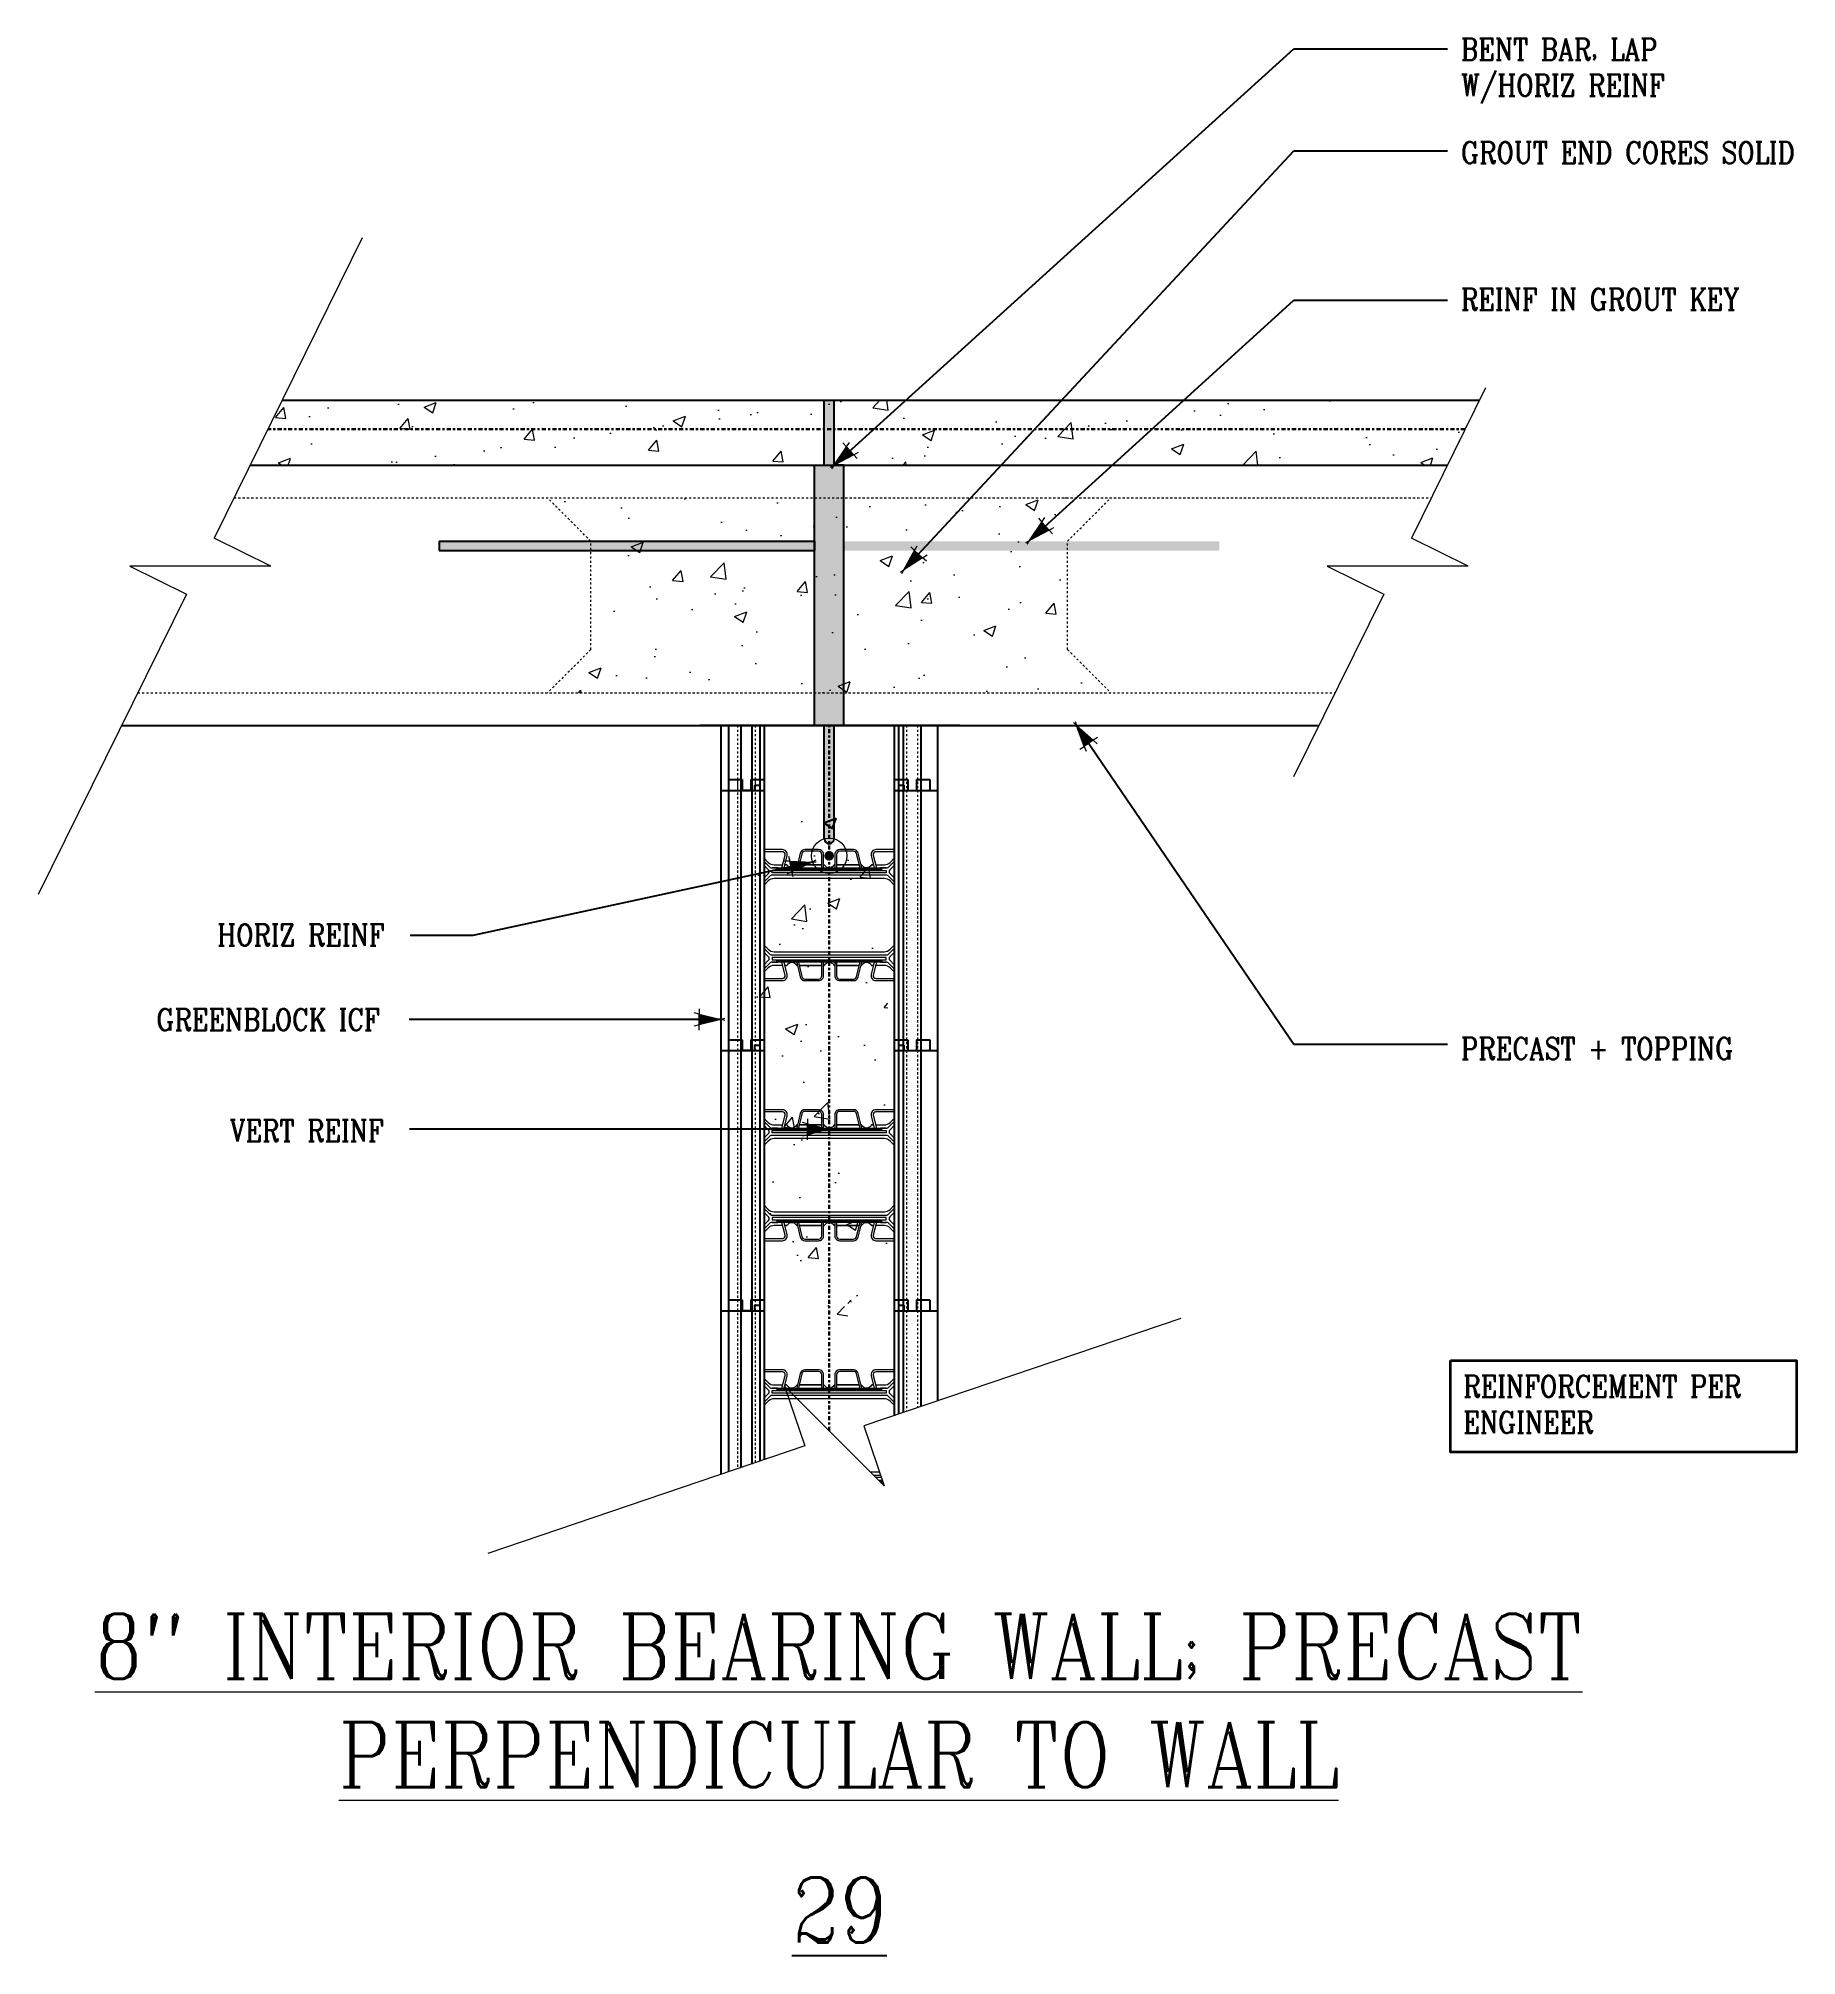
# Model space of a CAD drawing. Header units: inches. Extents: x -237.7 to -156.5, y 284.9 to 373.3.
import ezdxf

# ---------------------------------------------------------------- set-up
doc = ezdxf.new("R2010")
doc.units = ezdxf.units.IN
doc.header["$MEASUREMENT"] = 0
for name, pattern in [('CENTER', [2, 1.25, -0.25, 0.25, -0.25]), ('DASHED', [0.75, 0.5, -0.25]), ('DASHED2', [0.375, 0.25, -0.125]), ('HIDDEN', [0.375, 0.25, -0.125])]:
    doc.linetypes.add(name, pattern=pattern)
doc.layers.get('Defpoints').update_dxf_attribs({"color": 252})
for name, color, linetype, lineweight in [('A2 Hatch', 8, 'Continuous', 9), ('A4 medium', 7, 'Continuous', 35), ('DETAILS', 7, 'Continuous', 13), ('DIM', 3, 'Continuous', 13), ('REBAR', 2, 'CENTER', 30)]:
    doc.layers.add(name, color=color, linetype=linetype, lineweight=lineweight)
doc.styles.add('ARCTEXT', font='arctext.shx', dxfattribs={"width": 0.85})
doc.styles.add('RomanC', font='romanc.shx', dxfattribs={"width": 0.85, "height": 5})
doc.dimstyles.new('ARCTEXT1-4', dxfattribs={"dimtxt": 4, "dimasz": 2, "dimexe": 2, "dimexo": 2, "dimgap": 2, "dimtad": 1, "dimdec": 4, "dimzin": 3, "dimdsep": 46, "dimlunit": 4, "dimtxsty": 'ARCTEXT', "dimblk": 'ARCHTICK', "dimcen": 2, "dimaunit": 1, "dimadec": 0, "dimazin": 0, "dimtfac": 1, "dimtdec": 4, "dimtmove": 2, "dimatfit": 3, "dimldrblk": 'arrow', "dimfxl": 0, "dimtolj": 1, "dimtzin": 0, "dimarcsym": 0})
pattern_1 = [(50, (-3354.855, 1032.104), (5.7380815, -0.502017), [0.6, -6.6]), (355, (-3354.855, 1032.104), (-1.110011, 6.017537), [0.48, -5.28]), (100.4514, (-3354.377, 1032.0624), (4.628075, 5.515516), [0.509922, -5.609137]), (46.1842, (-3354.855, 1033.704), (8.537928, -1.324152), [0.9, -9.9]), (96.6356, (-3354.1435, 1033.594), (7.477302, 7.792943), [0.764882, -8.413704]), (351.1842, (-3354.855, 1033.704), (7.477296, 7.79295), [0.72, -7.92]), (21, (-3354.055, 1033.304), (4.7752564, -3.220951), [0.6, -6.6]), (326, (-3354.055, 1033.304), (1.946523, 5.8012), [0.48, -5.28]), (71.4514, (-3353.657, 1033.036), (6.721781, 2.580244), [0.509922, -5.609137]), (37.5, (-3354.855, 1032.1042), (0.0972788, 2.6631508), [0, -5.216, 0, -5.36, 0, -5.3]), (7.5, (-3354.855, 1032.1042), (2.1045563, 3.1552937), [0, -3.056, 0, -5.096, 0, -2.02]), (327.5, (-3356.639, 1032.1042), (4.2705795, -0.180439), [0, -2, 0, -6.24, 0, -8.28]), (317.5, (-3357.439, 1032.1042), (4.6654894, 0.80084), [0, -2.6, 0, -4.144, 0, -5.88])]

# ---------------------------------------------------------------- blocks, each defined once
blk = doc.blocks.new('_ArchTick')
at = {"color": 0, "linetype": 'ByBlock', "const_width": 0.15}
blk.add_lwpolyline([(-0.5, -0.5), (0.5, 0.5)], dxfattribs=at)
blk = doc.blocks.new('arrow')
at = {"layer": 'DIM'}
blk.add_hatch(color=253, dxfattribs=at).paths.add_polyline_path([(-2, 0.5), (-2, -0.5), (0, 0)])
at = {"layer": 'DIM', "lineweight": 9}
for points in [[(-2, 0.98), (-2, 0.5), (-2.47, 0.62)], [(0.37, 0.09), (0, 0)], [(0.37, -0.09), (0, 0)], [(-2, -0.98), (-2, -0.5), (-2.47, -0.62)]]:
    blk.add_lwpolyline(points, dxfattribs=at)
at = {"layer": 'DIM', "lineweight": 15}
blk.add_lwpolyline([(0, 0), (-2, -0.5), (-2, 0.5), (0, 0)], dxfattribs=at)

msp = doc.modelspace()

# ---------------------------------------------------------------- hatches: boundary and pattern name
at = {"layer": 'A2 Hatch', "ltscale": 0.15}
h = msp.add_hatch(dxfattribs=at)
h.set_pattern_fill('AR-CONC', color=256, scale=0.8, style=0)
h.set_pattern_definition(pattern_1)
h.paths.add_polyline_path([(-227.887, 353.637), (-172.645, 353.637), (-171.164, 356.637), (-226.407, 356.637)])
h = msp.add_hatch(color=256, dxfattribs=at)
edge = h.paths.add_edge_path()
edge.add_line((-201.389, 336.406), (-201.389, 341.637))
edge.add_line((-201.389, 341.637), (-201.837, 341.637))
edge.add_line((-201.837, 341.637), (-201.837, 353.637))
edge.add_line((-201.837, 353.637), (-201.389, 353.637))
edge.add_line((-201.389, 353.637), (-201.389, 356.637))
edge.add_line((-201.389, 356.637), (-200.94, 356.637))
edge.add_line((-200.94, 356.637), (-200.94, 353.637))
edge.add_line((-200.94, 353.637), (-200.491, 353.637))
edge.add_line((-200.491, 353.637), (-200.491, 341.637))
edge.add_line((-200.491, 341.637), (-200.94, 341.637))
edge.add_line((-200.94, 341.637), (-200.94, 336.406))
edge.add_arc((-201.164, 336.406), 0.224, 180, 360, ccw=False)
h.paths.add_polyline_path([(-201.389, 336.406), (-201.389, 341.637)], flags=17)
h.paths.add_polyline_path([(-201.389, 353.637), (-201.389, 356.637)], flags=17)
edge = h.paths.add_edge_path(flags=17)
edge.add_line((-200.94, 336.406), (-200.94, 341.637))
edge.add_line((-200.94, 353.637), (-200.94, 356.637))
h = msp.add_hatch(dxfattribs=at)
h.set_pattern_fill('AR-CONC', color=256, scale=0.8, style=0)
h.set_pattern_definition(pattern_1)
h.paths.add_polyline_path([(-212.164, 350.137), (-214.164, 352.137), (-188.164, 352.137), (-190.164, 350.137), (-190.164, 345.137), (-188.164, 343.137), (-214.164, 343.137), (-212.164, 345.137)])
for points in [[(-219.164, 349.699), (-201.837, 349.699), (-201.837, 350.137), (-219.164, 350.137)], [(-200.491, 349.699), (-183.164, 349.699), (-183.164, 350.137), (-200.491, 350.137)]]:
    msp.add_hatch(color=256, dxfattribs=at).paths.add_polyline_path(points)
h = msp.add_hatch(dxfattribs=at)
h.set_pattern_fill('AR-CONC', color=256, scale=0.8, style=0)
h.set_pattern_definition([(50, (-3360.835, 883.5346), (5.7380815, -0.502017), [0.6, -6.6]), (355, (-3360.835, 883.5346), (-1.110011, 6.017537), [0.48, -5.28]), (100.4514, (-3360.357, 883.493), (4.628075, 5.515516), [0.509922, -5.609137]), (46.1842, (-3360.835, 885.1346), (8.537928, -1.324152), [0.9, -9.9]), (96.6356, (-3360.1235, 885.024), (7.477302, 7.792943), [0.764882, -8.413704]), (351.1842, (-3360.835, 885.135), (7.477296, 7.79295), [0.72, -7.92]), (21, (-3360.035, 884.7346), (4.7752564, -3.220951), [0.6, -6.6]), (326, (-3360.035, 884.7346), (1.946523, 5.8012), [0.48, -5.28]), (71.4514, (-3359.637, 884.466), (6.721781, 2.580244), [0.509922, -5.609137]), (37.5, (-3360.835, 883.5346), (0.0972788, 2.6631508), [0, -5.216, 0, -5.36, 0, -5.3]), (7.5, (-3360.835, 883.5346), (2.1045563, 3.1552937), [0, -3.056, 0, -5.096, 0, -2.02]), (327.5, (-3362.619, 883.5346), (4.2705795, -0.180439), [0, -2, 0, -6.24, 0, -8.28]), (317.5, (-3363.419, 883.5346), (4.6654894, 0.80084), [0, -2.6, 0, -4.144, 0, -5.88])])
h.paths.add_polyline_path([(-204.495, 337.242), (-198.423, 337.221), (-198.499, 315.589), (-200.485, 314.916), (-199.549, 312.156), (-204.146, 316.752), (-203.209, 313.992), (-204.495, 313.556)])
h = msp.add_hatch(color=256, dxfattribs=at)
edge = h.paths.add_edge_path()
edge.add_arc((-201.164, 335.622), 0.224, 0, 360)

# ---------------------------------------------------------------- linework, layer by layer
at = {"ltscale": 0.15}
for p, q in [((-226.407, 356.637), (-171.164, 356.637)), ((-201.389, 353.637), (-201.389, 356.637)), ((-201.389, 353.637), (-201.389, 356.637)), ((-201.389, 353.637), (-201.389, 356.637)), ((-201.389, 356.637), (-200.94, 356.637)), ((-200.94, 353.637), (-200.94, 356.637)), ((-200.94, 353.637), (-200.94, 356.637)), ((-227.887, 353.637), (-172.645, 353.637)), ((-201.837, 341.637), (-201.837, 353.637)), ((-201.837, 353.637), (-201.389, 353.637)), ((-201.837, 353.637), (-201.389, 353.637)), ((-200.491, 353.637), (-200.94, 353.637)), ((-200.94, 353.637), (-200.491, 353.637)), ((-200.491, 341.637), (-200.491, 353.637)), ((-219.164, 350.137), (-201.837, 350.137)), ((-219.164, 350.137), (-219.164, 349.699)), ((-219.164, 349.699), (-201.837, 349.699)), ((-201.837, 350.137), (-201.837, 349.699)), ((-233.809, 341.637), (-201.389, 341.637)), ((-195.138, 341.637), (-207.138, 341.637)), ((-206.759, 341.637), (-195.516, 341.637)), ((-206.162, 341.637), (-196.167, 341.637)), ((-201.837, 341.637), (-201.389, 341.637)), ((-201.389, 336.406), (-201.389, 341.637)), ((-201.389, 336.406), (-201.389, 341.637)), ((-201.389, 336.406), (-201.389, 341.637)), ((-200.94, 336.406), (-200.94, 341.637)), ((-200.94, 336.406), (-200.94, 341.637)), ((-200.94, 341.637), (-200.491, 341.637)), ((-200.94, 341.637), (-178.567, 341.637)), ((-200.94, 341.637), (-200.491, 341.637)), ((-205.187, 338.637), (-204.787, 338.637)), ((-201.409, 337.146), (-200.849, 337.361)), ((-201.409, 337.146), (-201.011, 336.878)), ((-201.011, 336.878), (-200.849, 337.361)), ((-201.95, 336.644), (-201.95, 336.644)), ((-201.301, 336.955), (-201.301, 336.955)), ((-201.14, 336.75), (-201.14, 336.75)), ((-205.187, 326.637), (-204.787, 326.637)), ((-205.187, 326.637), (-204.787, 326.637)), ((-205.187, 314.637), (-204.787, 314.637)), ((-205.187, 314.637), (-204.787, 314.637))]:
    msp.add_line(p, q, dxfattribs=at)
at = {"color": 1}
for p, q in [((-206.162, 341.637), (-206.162, 338.637)), ((-205.812, 341.637), (-205.812, 338.637)), ((-205.237, 341.637), (-205.237, 338.637)), ((-204.737, 341.637), (-204.737, 338.637)), ((-204.362, 341.637), (-204.362, 338.637)), ((-204.162, 341.637), (-204.162, 338.637)), ((-198.167, 341.637), (-198.167, 338.637)), ((-197.967, 341.637), (-197.967, 338.637)), ((-197.752, 341.637), (-197.752, 338.637)), ((-196.932, 341.637), (-196.932, 338.637)), ((-196.167, 341.637), (-196.167, 338.637)), ((-205.812, 339.137), (-205.187, 339.137)), ((-205.812, 339.137), (-205.812, 326.637)), ((-205.237, 339.137), (-205.237, 326.637)), ((-205.187, 339.137), (-205.187, 338.637)), ((-204.787, 339.137), (-204.787, 338.637)), ((-204.787, 339.137), (-204.162, 339.137)), ((-204.737, 339.137), (-204.737, 326.637)), ((-204.612, 338.887), (-204.612, 338.637)), ((-204.612, 338.887), (-204.362, 338.887)), ((-204.362, 338.887), (-204.362, 326.637)), ((-204.162, 339.137), (-204.162, 338.637)), ((-204.162, 339.137), (-204.162, 326.637)), ((-198.167, 339.137), (-198.167, 338.637)), ((-198.167, 339.137), (-198.167, 326.637)), ((-198.167, 339.137), (-197.542, 339.137)), ((-197.967, 338.887), (-197.967, 326.637)), ((-197.967, 338.887), (-197.717, 338.887)), ((-197.717, 338.887), (-197.717, 338.637)), ((-197.542, 339.137), (-197.542, 338.637)), ((-197.142, 339.137), (-197.142, 338.637)), ((-197.142, 339.137), (-196.517, 339.137)), ((-196.517, 339.137), (-196.517, 338.637)), ((-206.162, 338.637), (-204.162, 338.637)), ((-206.162, 338.637), (-206.162, 326.637)), ((-206.162, 338.637), (-204.612, 338.637)), ((-204.737, 338.637), (-205.237, 338.637)), ((-204.362, 338.637), (-204.162, 338.637)), ((-198.167, 338.637), (-196.167, 338.637)), ((-198.167, 338.637), (-197.967, 338.637)), ((-197.752, 338.637), (-196.167, 338.637)), ((-197.752, 338.637), (-197.752, 326.637)), ((-196.932, 338.637), (-196.932, 326.637)), ((-196.167, 338.637), (-196.167, 326.637)), ((-206.162, 326.637), (-204.162, 326.637)), ((-206.162, 326.637), (-204.612, 326.637)), ((-206.162, 326.637), (-206.162, 314.637)), ((-206.162, 326.637), (-204.612, 326.637)), ((-205.812, 327.137), (-205.187, 327.137)), ((-205.812, 327.137), (-205.187, 327.137)), ((-205.812, 327.137), (-205.812, 314.637)), ((-205.237, 327.137), (-205.237, 314.637)), ((-204.737, 326.637), (-205.237, 326.637)), ((-204.737, 326.637), (-205.237, 326.637)), ((-205.187, 327.137), (-205.187, 326.637)), ((-205.187, 327.137), (-205.187, 326.637)), ((-204.787, 327.137), (-204.787, 326.637)), ((-204.787, 327.137), (-204.162, 327.137)), ((-204.787, 327.137), (-204.787, 326.637)), ((-204.787, 327.137), (-204.162, 327.137)), ((-204.737, 327.137), (-204.737, 314.637)), ((-204.612, 326.887), (-204.612, 326.637)), ((-204.612, 326.887), (-204.362, 326.887)), ((-204.612, 326.887), (-204.612, 326.637)), ((-204.612, 326.887), (-204.362, 326.887)), ((-204.362, 326.887), (-204.362, 314.637)), ((-204.362, 326.637), (-204.162, 326.637)), ((-204.362, 326.637), (-204.162, 326.637)), ((-204.162, 327.137), (-204.162, 326.637)), ((-204.162, 327.137), (-204.162, 314.637)), ((-198.167, 327.137), (-198.167, 326.637)), ((-198.167, 327.137), (-197.542, 327.137)), ((-198.167, 327.137), (-198.167, 314.637)), ((-198.167, 327.137), (-197.542, 327.137)), ((-198.167, 326.637), (-196.167, 326.637)), ((-198.167, 326.637), (-197.967, 326.637)), ((-198.167, 326.637), (-197.967, 326.637)), ((-197.967, 326.887), (-197.717, 326.887)), ((-197.967, 326.887), (-197.967, 314.637)), ((-197.967, 326.887), (-197.717, 326.887)), ((-197.752, 326.637), (-196.167, 326.637)), ((-197.752, 326.637), (-196.167, 326.637)), ((-197.752, 326.637), (-197.752, 314.637)), ((-197.717, 326.887), (-197.717, 326.637)), ((-197.717, 326.887), (-197.717, 326.637)), ((-197.542, 327.137), (-197.542, 326.637)), ((-197.542, 327.137), (-197.542, 326.637)), ((-197.142, 327.137), (-197.142, 326.637)), ((-197.142, 327.137), (-196.517, 327.137)), ((-197.142, 327.137), (-197.142, 326.637)), ((-197.142, 327.137), (-196.517, 327.137)), ((-196.932, 326.637), (-196.932, 314.637)), ((-196.517, 327.137), (-196.517, 326.637)), ((-196.517, 327.137), (-196.517, 326.637)), ((-196.167, 326.637), (-196.167, 314.637)), ((-205.812, 315.137), (-205.187, 315.137)), ((-205.812, 315.137), (-205.812, 307.201)), ((-205.812, 315.137), (-205.187, 315.137)), ((-205.237, 315.137), (-205.237, 307.396)), ((-205.187, 315.137), (-205.187, 314.637)), ((-205.187, 315.137), (-205.187, 314.637)), ((-204.787, 315.137), (-204.787, 314.637)), ((-204.787, 315.137), (-204.162, 315.137)), ((-204.787, 315.137), (-204.787, 314.637)), ((-204.787, 315.137), (-204.162, 315.137)), ((-204.737, 315.137), (-204.737, 307.565)), ((-204.612, 314.887), (-204.612, 314.637)), ((-204.612, 314.887), (-204.362, 314.887)), ((-204.612, 314.887), (-204.612, 314.637)), ((-204.612, 314.887), (-204.362, 314.887)), ((-204.362, 314.887), (-204.362, 307.692)), ((-204.162, 315.137), (-204.162, 307.76)), ((-204.162, 315.137), (-204.162, 314.637)), ((-198.167, 315.137), (-198.167, 309.794)), ((-198.167, 315.137), (-197.542, 315.137)), ((-198.167, 315.137), (-198.167, 314.637)), ((-198.167, 315.137), (-197.542, 315.137)), ((-197.967, 314.887), (-197.967, 309.861)), ((-197.967, 314.887), (-197.717, 314.887)), ((-197.967, 314.887), (-197.717, 314.887)), ((-197.717, 314.887), (-197.717, 314.637)), ((-197.717, 314.887), (-197.717, 314.637)), ((-197.542, 315.137), (-197.542, 314.637)), ((-197.542, 315.137), (-197.542, 314.637)), ((-197.142, 315.137), (-197.142, 314.637)), ((-197.142, 315.137), (-196.517, 315.137)), ((-197.142, 315.137), (-197.142, 314.637)), ((-197.142, 315.137), (-196.517, 315.137)), ((-196.517, 315.137), (-196.517, 314.637)), ((-196.517, 315.137), (-196.517, 314.637)), ((-206.162, 314.637), (-206.162, 307.082)), ((-206.162, 314.637), (-204.612, 314.637)), ((-206.162, 314.637), (-204.162, 314.637)), ((-206.162, 314.637), (-204.612, 314.637)), ((-204.737, 314.637), (-205.237, 314.637)), ((-204.737, 314.637), (-205.237, 314.637)), ((-204.362, 314.637), (-204.162, 314.637)), ((-204.362, 314.637), (-204.162, 314.637)), ((-198.167, 314.637), (-197.967, 314.637)), ((-198.167, 314.637), (-196.167, 314.637)), ((-198.167, 314.637), (-197.967, 314.637)), ((-197.752, 314.637), (-196.167, 314.637)), ((-197.752, 314.637), (-197.752, 309.934)), ((-197.752, 314.637), (-196.167, 314.637)), ((-196.932, 314.637), (-196.932, 310.212)), ((-196.167, 314.637), (-196.167, 310.472))]:
    msp.add_line(p, q, dxfattribs=at)
at = {"color": 1, "linetype": 'HIDDEN', "ltscale": 0.02}
for p, q in [((-205.812, 339.137), (-205.187, 339.137)), ((-205.812, 339.137), (-205.812, 338.637)), ((-205.187, 339.137), (-205.187, 338.637)), ((-204.787, 339.137), (-204.787, 338.637)), ((-204.787, 339.137), (-204.162, 339.137)), ((-198.167, 339.137), (-197.542, 339.137)), ((-197.967, 338.887), (-197.967, 338.637)), ((-197.967, 338.887), (-197.717, 338.887)), ((-197.717, 338.887), (-197.717, 338.637)), ((-197.542, 339.137), (-197.542, 338.637)), ((-197.142, 339.137), (-197.142, 338.637)), ((-197.142, 339.137), (-196.517, 339.137)), ((-196.517, 339.137), (-196.517, 338.637)), ((-205.812, 327.137), (-205.187, 327.137)), ((-205.812, 327.137), (-205.812, 326.637)), ((-205.187, 327.137), (-205.187, 326.637)), ((-204.787, 327.137), (-204.787, 326.637)), ((-204.787, 327.137), (-204.162, 327.137)), ((-198.167, 327.137), (-197.542, 327.137)), ((-197.967, 326.887), (-197.967, 326.637)), ((-197.967, 326.887), (-197.717, 326.887)), ((-197.717, 326.887), (-197.717, 326.637)), ((-197.542, 327.137), (-197.542, 326.637)), ((-197.142, 327.137), (-197.142, 326.637)), ((-197.142, 327.137), (-196.517, 327.137)), ((-196.517, 327.137), (-196.517, 326.637)), ((-205.812, 315.137), (-205.187, 315.137)), ((-205.812, 315.137), (-205.812, 314.637)), ((-205.187, 315.137), (-205.187, 314.637)), ((-204.787, 315.137), (-204.787, 314.637)), ((-204.787, 315.137), (-204.162, 315.137)), ((-198.167, 315.137), (-197.542, 315.137)), ((-197.967, 314.887), (-197.967, 314.637)), ((-197.967, 314.887), (-197.717, 314.887)), ((-197.717, 314.887), (-197.717, 314.637)), ((-197.542, 315.137), (-197.542, 314.637)), ((-197.142, 315.137), (-197.142, 314.637)), ((-197.142, 315.137), (-196.517, 315.137)), ((-196.517, 315.137), (-196.517, 314.637))]:
    msp.add_line(p, q, dxfattribs=at)
at = {"ltscale": 0.15}
msp.add_arc((-201.164, 336.406), 0.224, 180, 360, dxfattribs=at)
at = {"layer": 'A2 Hatch', "linetype": 'DASHED', "ltscale": 0.2}
for p, q in [((-228.627, 352.137), (-173.385, 352.137)), ((-212.164, 350.137), (-214.164, 352.137)), ((-190.164, 350.137), (-188.164, 352.137)), ((-212.164, 345.137), (-212.164, 350.137)), ((-190.164, 345.137), (-190.164, 350.137)), ((-212.164, 345.137), (-214.164, 343.137)), ((-190.164, 345.137), (-188.164, 343.137)), ((-233.069, 343.137), (-177.827, 343.137))]:
    msp.add_line(p, q, dxfattribs=at)
at = {"layer": 'A2 Hatch', "linetype": 'DASHED2', "ltscale": 0.15}
for p, q in [((-205.397, 341.637), (-205.397, 338.637)), ((-204.577, 341.637), (-204.577, 338.637)), ((-197.592, 341.637), (-197.592, 338.637)), ((-197.092, 341.637), (-197.092, 338.637)), ((-205.397, 339.137), (-205.397, 326.637)), ((-204.577, 339.137), (-204.577, 326.637)), ((-197.592, 338.637), (-197.592, 326.637)), ((-197.092, 338.637), (-197.092, 326.637)), ((-205.397, 327.137), (-205.397, 314.637)), ((-204.577, 327.137), (-204.577, 314.637)), ((-197.592, 326.637), (-197.592, 314.637)), ((-197.092, 326.637), (-197.092, 314.637)), ((-205.397, 315.137), (-205.397, 307.341)), ((-204.577, 315.137), (-204.577, 307.619)), ((-197.592, 314.637), (-197.592, 309.989)), ((-197.092, 314.637), (-197.092, 310.158))]:
    msp.add_line(p, q, dxfattribs=at)
at = {"layer": 'A2 Hatch', "ltscale": 0.15}
msp.add_circle((-201.164, 335.622), 0.816, dxfattribs=at)
at = {"layer": 'A4 medium', "ltscale": 0.15}
msp.add_lwpolyline([(-172.501, 312.338), (-156.525, 312.338), (-156.525, 308.111), (-172.501, 308.111)], close=True, dxfattribs=at)
at = {"layer": 'DETAILS', "color": 6, "lineweight": 20}
msp.add_line((-196.528, 341.637), (-205.801, 341.637), dxfattribs=at)
for points in [[(-203.243, 335.062), (-203.105, 335.631, 0.485338), (-203.324, 335.909), (-204.164, 335.909)], [(-203.527, 335.062), (-203.602, 335.062), (-203.79, 335.062), (-203.343, 335.062), (-203.2, 335.654, 0.485338), (-203.324, 335.812), (-204.164, 335.812)], [(-204.164, 335.511), (-203.975, 335.321, 0.198912), (-203.71, 335.212), (-203.307, 335.212)], [(-204.164, 335.361), (-203.887, 335.084, 0.198912), (-203.834, 335.062), (-201.164, 335.062, -0.279322), (-201.379, 335.191, 0.279322), (-201.412, 335.212)], [(-201.426, 335.062), (-201.426, 335.684, 0.414214), (-201.651, 335.909), (-202.282, 335.909, 0.346495), (-202.501, 335.737), (-202.664, 335.062)], [(-201.501, 335.062), (-201.501, 335.684, 0.414214), (-201.651, 335.834), (-202.282, 335.834, 0.346495), (-202.428, 335.719), (-202.587, 335.062)], [(-200.917, 335.212, 0.279322), (-200.95, 335.191, -0.279322), (-201.164, 335.062), (-198.495, 335.062, 0.198912), (-198.442, 335.084), (-198.164, 335.361)], [(-199.665, 335.062), (-199.828, 335.737, 0.346495), (-200.046, 335.909), (-200.678, 335.909, 0.414214), (-200.903, 335.684), (-200.903, 335.062)], [(-199.742, 335.062), (-199.901, 335.719, 0.346495), (-200.046, 335.834), (-200.678, 335.834, 0.414214), (-200.828, 335.684), (-200.828, 335.062)], [(-198.164, 335.909), (-199.005, 335.909, 0.485338), (-199.224, 335.631), (-199.086, 335.062)], [(-198.164, 335.812), (-199.005, 335.812, 0.485338), (-199.129, 335.654), (-198.986, 335.062), (-198.539, 335.062), (-198.726, 335.062), (-198.801, 335.062)], [(-199.022, 335.212), (-198.619, 335.212, 0.198912), (-198.354, 335.321), (-198.164, 335.511)], [(-204.164, 334.612), (-203.963, 334.813, 0.414214), (-203.963, 334.972), (-204.164, 335.174)], [(-198.164, 334.425), (-198.442, 334.702, 0.198912), (-198.495, 334.724), (-201.164, 334.724), (-203.834, 334.724, 0.198912), (-203.887, 334.702), (-204.164, 334.425)], [(-198.164, 334.275), (-198.354, 334.464, 0.198912), (-198.619, 334.574), (-201.164, 334.574), (-203.71, 334.574, 0.198912), (-203.975, 334.464), (-204.164, 334.275)], [(-202.641, 335.212, 0.279322), (-202.675, 335.191, -0.605918), (-203.103, 335.191, 0.279322), (-203.137, 335.212), (-203.206, 335.212), (-203.137, 335.212)], [(-199.192, 335.212), (-199.122, 335.212), (-199.192, 335.212, 0.279322), (-199.226, 335.191, -0.605918), (-199.654, 335.191, 0.279322), (-199.687, 335.212)], [(-198.164, 335.174), (-198.366, 334.972, 0.414214), (-198.366, 334.813), (-198.164, 334.612)], [(-204.164, 331.499), (-203.975, 331.309, 0.198912), (-203.71, 331.199), (-201.164, 331.199), (-198.619, 331.199, 0.198912), (-198.354, 331.309), (-198.164, 331.499)], [(-204.164, 331.349), (-203.887, 331.071, 0.198912), (-203.834, 331.049), (-201.164, 331.049), (-198.495, 331.049, 0.198912), (-198.442, 331.071), (-198.164, 331.349)], [(-204.164, 330.6), (-203.963, 330.801, 0.414214), (-203.963, 330.96), (-204.164, 331.161)], [(-198.164, 331.161), (-198.366, 330.96, 0.414214), (-198.366, 330.801), (-198.164, 330.6)], [(-201.412, 330.562, 0.279322), (-201.379, 330.582, -0.279322), (-201.164, 330.712), (-203.834, 330.712, 0.198912), (-203.887, 330.69), (-204.164, 330.412)], [(-204.164, 329.962), (-203.324, 329.962, 0.485338), (-203.2, 330.119), (-203.343, 330.712), (-203.79, 330.712), (-203.602, 330.712), (-203.527, 330.712)], [(-204.164, 329.864), (-203.324, 329.864, 0.485338), (-203.105, 330.142), (-203.243, 330.712)], [(-203.307, 330.562), (-203.71, 330.562, 0.198912), (-203.975, 330.452), (-204.164, 330.262)], [(-203.137, 330.562), (-203.206, 330.562), (-203.137, 330.562, 0.279322), (-203.103, 330.582, -0.605918), (-202.675, 330.582, 0.279322), (-202.641, 330.562)], [(-202.664, 330.712), (-202.501, 330.036, 0.346495), (-202.282, 329.864), (-201.651, 329.864, 0.414214), (-201.426, 330.089), (-201.426, 330.712)], [(-202.587, 330.712), (-202.428, 330.054, 0.346495), (-202.282, 329.939), (-201.651, 329.939, 0.414214), (-201.501, 330.089), (-201.501, 330.712)], [(-198.164, 330.412), (-198.442, 330.69, 0.198912), (-198.495, 330.712), (-201.164, 330.712, -0.279322), (-200.95, 330.582, 0.279322), (-200.917, 330.562)], [(-200.903, 330.712), (-200.903, 330.089, 0.414214), (-200.678, 329.864), (-200.046, 329.864, 0.346495), (-199.828, 330.036), (-199.665, 330.712)], [(-200.828, 330.712), (-200.828, 330.089, 0.414214), (-200.678, 329.939), (-200.046, 329.939, 0.346495), (-199.901, 330.054), (-199.742, 330.712)], [(-199.687, 330.562, 0.279322), (-199.654, 330.582, -0.605918), (-199.226, 330.582, 0.279322), (-199.192, 330.562), (-199.122, 330.562), (-199.192, 330.562)], [(-199.086, 330.712), (-199.224, 330.142, 0.485338), (-199.005, 329.864), (-198.164, 329.864)], [(-198.801, 330.712), (-198.726, 330.712), (-198.539, 330.712), (-198.986, 330.712), (-199.129, 330.119, 0.485338), (-199.005, 329.962), (-198.164, 329.962)], [(-198.164, 330.262), (-198.354, 330.452, 0.198912), (-198.619, 330.562), (-199.022, 330.562)], [(-203.243, 323.062), (-203.105, 323.631, 0.485338), (-203.324, 323.909), (-204.164, 323.909)], [(-203.527, 323.062), (-203.602, 323.062), (-203.79, 323.062), (-203.343, 323.062), (-203.2, 323.654, 0.485338), (-203.324, 323.812), (-204.164, 323.812)], [(-201.426, 323.062), (-201.426, 323.684, 0.414214), (-201.651, 323.909), (-202.282, 323.909, 0.346495), (-202.501, 323.737), (-202.664, 323.062)], [(-201.501, 323.062), (-201.501, 323.684, 0.414214), (-201.651, 323.834), (-202.282, 323.834, 0.346495), (-202.428, 323.719), (-202.587, 323.062)], [(-199.665, 323.062), (-199.828, 323.737, 0.346495), (-200.046, 323.909), (-200.678, 323.909, 0.414214), (-200.903, 323.684), (-200.903, 323.062)], [(-199.742, 323.062), (-199.901, 323.719, 0.346495), (-200.046, 323.834), (-200.678, 323.834, 0.414214), (-200.828, 323.684), (-200.828, 323.062)], [(-198.164, 323.909), (-199.005, 323.909, 0.485338), (-199.224, 323.631), (-199.086, 323.062)], [(-198.164, 323.812), (-199.005, 323.812, 0.485338), (-199.129, 323.654), (-198.986, 323.062), (-198.539, 323.062), (-198.726, 323.062), (-198.801, 323.062)], [(-204.164, 323.511), (-203.975, 323.321, 0.198912), (-203.71, 323.212), (-203.307, 323.212)], [(-204.164, 323.361), (-203.887, 323.084, 0.198912), (-203.834, 323.062), (-201.164, 323.062, -0.279322), (-201.379, 323.191, 0.279322), (-201.412, 323.212)], [(-204.164, 322.612), (-203.963, 322.813, 0.414214), (-203.963, 322.972), (-204.164, 323.174)], [(-202.641, 323.212, 0.279322), (-202.675, 323.191, -0.605918), (-203.103, 323.191, 0.279322), (-203.137, 323.212), (-203.206, 323.212), (-203.137, 323.212)], [(-200.917, 323.212, 0.279322), (-200.95, 323.191, -0.279322), (-201.164, 323.062), (-198.495, 323.062, 0.198912), (-198.442, 323.084), (-198.164, 323.361)], [(-199.192, 323.212), (-199.122, 323.212), (-199.192, 323.212, 0.279322), (-199.226, 323.191, -0.605918), (-199.654, 323.191, 0.279322), (-199.687, 323.212)], [(-199.022, 323.212), (-198.619, 323.212, 0.198912), (-198.354, 323.321), (-198.164, 323.511)], [(-198.164, 323.174), (-198.366, 322.972, 0.414214), (-198.366, 322.813), (-198.164, 322.612)], [(-198.164, 322.425), (-198.442, 322.702, 0.198912), (-198.495, 322.724), (-201.164, 322.724), (-203.834, 322.724, 0.198912), (-203.887, 322.702), (-204.164, 322.425)], [(-198.164, 322.275), (-198.354, 322.464, 0.198912), (-198.619, 322.574), (-201.164, 322.574), (-203.71, 322.574, 0.198912), (-203.975, 322.464), (-204.164, 322.275)], [(-204.164, 319.499), (-203.975, 319.309, 0.198912), (-203.71, 319.199), (-201.164, 319.199), (-198.619, 319.199, 0.198912), (-198.354, 319.309), (-198.164, 319.499)], [(-204.164, 319.349), (-203.887, 319.071, 0.198912), (-203.834, 319.049), (-201.164, 319.049), (-198.495, 319.049, 0.198912), (-198.442, 319.071), (-198.164, 319.349)], [(-204.164, 318.6), (-203.963, 318.801, 0.414214), (-203.963, 318.96), (-204.164, 319.161)], [(-201.412, 318.562, 0.279322), (-201.379, 318.582, -0.279322), (-201.164, 318.712), (-203.834, 318.712, 0.198912), (-203.887, 318.69), (-204.164, 318.412)], [(-204.164, 317.962), (-203.324, 317.962, 0.485338), (-203.2, 318.119), (-203.343, 318.712), (-203.79, 318.712), (-203.602, 318.712), (-203.527, 318.712)], [(-204.164, 317.864), (-203.324, 317.864, 0.485338), (-203.105, 318.142), (-203.243, 318.712)], [(-203.307, 318.562), (-203.71, 318.562, 0.198912), (-203.975, 318.452), (-204.164, 318.262)], [(-203.137, 318.562), (-203.206, 318.562), (-203.137, 318.562, 0.279322), (-203.103, 318.582, -0.605918), (-202.675, 318.582, 0.279322), (-202.641, 318.562)], [(-202.664, 318.712), (-202.501, 318.036, 0.346495), (-202.282, 317.864), (-201.651, 317.864, 0.414214), (-201.426, 318.089), (-201.426, 318.712)], [(-202.587, 318.712), (-202.428, 318.054, 0.346495), (-202.282, 317.939), (-201.651, 317.939, 0.414214), (-201.501, 318.089), (-201.501, 318.712)], [(-198.164, 318.412), (-198.442, 318.69, 0.198912), (-198.495, 318.712), (-201.164, 318.712, -0.279322), (-200.95, 318.582, 0.279322), (-200.917, 318.562)], [(-200.903, 318.712), (-200.903, 318.089, 0.414214), (-200.678, 317.864), (-200.046, 317.864, 0.346495), (-199.828, 318.036), (-199.665, 318.712)], [(-200.828, 318.712), (-200.828, 318.089, 0.414214), (-200.678, 317.939), (-200.046, 317.939, 0.346495), (-199.901, 318.054), (-199.742, 318.712)], [(-199.687, 318.562, 0.279322), (-199.654, 318.582, -0.605918), (-199.226, 318.582, 0.279322), (-199.192, 318.562), (-199.122, 318.562), (-199.192, 318.562)], [(-199.086, 318.712), (-199.224, 318.142, 0.485338), (-199.005, 317.864), (-198.164, 317.864)], [(-198.801, 318.712), (-198.726, 318.712), (-198.539, 318.712), (-198.986, 318.712), (-199.129, 318.119, 0.485338), (-199.005, 317.962), (-198.164, 317.962)], [(-198.164, 318.262), (-198.354, 318.452, 0.198912), (-198.619, 318.562), (-199.022, 318.562)], [(-198.164, 319.161), (-198.366, 318.96, 0.414214), (-198.366, 318.801), (-198.164, 318.6)], [(-203.243, 311.062), (-203.105, 311.631, 0.485338), (-203.324, 311.909), (-204.164, 311.909)], [(-203.527, 311.062), (-203.602, 311.062), (-203.79, 311.062), (-203.343, 311.062), (-203.2, 311.654, 0.485338), (-203.324, 311.812), (-204.164, 311.812)], [(-204.164, 311.511), (-203.975, 311.321, 0.198912), (-203.71, 311.212), (-203.307, 311.212)], [(-204.164, 311.361), (-203.887, 311.084, 0.198912), (-203.834, 311.062), (-201.164, 311.062, -0.279322), (-201.379, 311.191, 0.279322), (-201.412, 311.212)], [(-201.426, 311.062), (-201.426, 311.684, 0.414214), (-201.651, 311.909), (-202.282, 311.909, 0.346495), (-202.501, 311.737), (-202.664, 311.062)], [(-201.501, 311.062), (-201.501, 311.684, 0.414214), (-201.651, 311.834), (-202.282, 311.834, 0.346495), (-202.428, 311.719), (-202.587, 311.062)], [(-200.917, 311.212, 0.279322), (-200.95, 311.191, -0.279322), (-201.164, 311.062), (-198.495, 311.062, 0.198912), (-198.442, 311.084), (-198.164, 311.361)], [(-199.665, 311.062), (-199.828, 311.737, 0.346495), (-200.046, 311.909), (-200.678, 311.909, 0.414214), (-200.903, 311.684), (-200.903, 311.062)], [(-199.742, 311.062), (-199.901, 311.719, 0.346495), (-200.046, 311.834), (-200.678, 311.834, 0.414214), (-200.828, 311.684), (-200.828, 311.062)], [(-198.164, 311.909), (-199.005, 311.909, 0.485338), (-199.224, 311.631), (-199.086, 311.062)], [(-198.164, 311.812), (-199.005, 311.812, 0.485338), (-199.129, 311.654), (-198.986, 311.062), (-198.539, 311.062), (-198.726, 311.062), (-198.801, 311.062)], [(-199.022, 311.212), (-198.619, 311.212, 0.198912), (-198.354, 311.321), (-198.164, 311.511)], [(-204.164, 310.612), (-203.963, 310.813, 0.414214), (-203.963, 310.972), (-204.164, 311.174)], [(-198.164, 310.425), (-198.442, 310.702, 0.198912), (-198.495, 310.724), (-201.164, 310.724), (-203.834, 310.724, 0.198912), (-203.887, 310.702), (-204.164, 310.425)], [(-198.164, 310.275), (-198.354, 310.464, 0.198912), (-198.619, 310.574), (-201.164, 310.574), (-203.71, 310.574, 0.198912), (-203.975, 310.464), (-204.164, 310.275)], [(-202.641, 311.212, 0.279322), (-202.675, 311.191, -0.605918), (-203.103, 311.191, 0.279322), (-203.137, 311.212), (-203.206, 311.212), (-203.137, 311.212)], [(-199.192, 311.212), (-199.122, 311.212), (-199.192, 311.212, 0.279322), (-199.226, 311.191, -0.605918), (-199.654, 311.191, 0.279322), (-199.687, 311.212)], [(-198.164, 311.174), (-198.366, 310.972, 0.414214), (-198.366, 310.813), (-198.164, 310.612)], [(-198.816, 306.749), (-198.801, 306.749), (-198.728, 306.766, 0.780776), (-198.728, 306.77), (-198.801, 306.787), (-198.853, 306.787)]]:
    msp.add_lwpolyline(points, format="xyb", dxfattribs=at)
for points in [[(-201.164, 334.949), (-198.539, 334.949), (-198.539, 334.837), (-201.164, 334.837), (-203.79, 334.837), (-203.79, 334.949)], [(-202.628, 335.212), (-202.641, 335.212)], [(-201.501, 335.212), (-202.551, 335.212)], [(-201.426, 335.212), (-201.412, 335.212)], [(-200.903, 335.212), (-200.917, 335.212)], [(-200.828, 335.212), (-199.778, 335.212)], [(-199.701, 335.212), (-199.687, 335.212)], [(-201.164, 330.824), (-198.539, 330.824), (-198.539, 330.937), (-201.164, 330.937), (-203.79, 330.937), (-203.79, 330.824)], [(-202.628, 330.562), (-202.641, 330.562)], [(-201.501, 330.562), (-202.551, 330.562)], [(-201.426, 330.562), (-201.412, 330.562)], [(-200.903, 330.562), (-200.917, 330.562)], [(-200.828, 330.562), (-199.778, 330.562)], [(-199.701, 330.562), (-199.687, 330.562)], [(-201.164, 322.949), (-198.539, 322.949), (-198.539, 322.837), (-201.164, 322.837), (-203.79, 322.837), (-203.79, 322.949)], [(-202.628, 323.212), (-202.641, 323.212)], [(-201.501, 323.212), (-202.551, 323.212)], [(-201.426, 323.212), (-201.412, 323.212)], [(-200.903, 323.212), (-200.917, 323.212)], [(-200.828, 323.212), (-199.778, 323.212)], [(-199.701, 323.212), (-199.687, 323.212)], [(-201.164, 318.824), (-198.539, 318.824), (-198.539, 318.937), (-201.164, 318.937), (-203.79, 318.937), (-203.79, 318.824)], [(-202.628, 318.562), (-202.641, 318.562)], [(-201.501, 318.562), (-202.551, 318.562)], [(-201.426, 318.562), (-201.412, 318.562)], [(-200.903, 318.562), (-200.917, 318.562)], [(-200.828, 318.562), (-199.778, 318.562)], [(-199.701, 318.562), (-199.687, 318.562)], [(-201.164, 310.949), (-198.539, 310.949), (-198.539, 310.837), (-201.164, 310.837), (-203.79, 310.837), (-203.79, 310.949)], [(-202.628, 311.212), (-202.641, 311.212)], [(-201.501, 311.212), (-202.551, 311.212)], [(-201.426, 311.212), (-201.412, 311.212)], [(-200.903, 311.212), (-200.917, 311.212)], [(-200.828, 311.212), (-199.778, 311.212)], [(-199.701, 311.212), (-199.687, 311.212)]]:
    msp.add_lwpolyline(points, close=True, dxfattribs=at)
for points in [[(-201.164, 335.024), (-203.527, 335.024), (-203.601, 335.008, 0.780776), (-203.601, 335.003), (-203.527, 334.987), (-201.164, 334.987), (-198.801, 334.987), (-198.728, 335.003, 0.780776), (-198.728, 335.008), (-198.801, 335.024)], [(-201.164, 330.749), (-198.801, 330.749), (-198.728, 330.766, 0.780776), (-198.728, 330.77), (-198.801, 330.787), (-201.164, 330.787), (-203.527, 330.787), (-203.601, 330.77, 0.780776), (-203.601, 330.766), (-203.527, 330.749)], [(-201.164, 323.024), (-203.527, 323.024), (-203.601, 323.008, 0.780776), (-203.601, 323.003), (-203.527, 322.987), (-201.164, 322.987), (-198.801, 322.987), (-198.728, 323.003, 0.780776), (-198.728, 323.008), (-198.801, 323.024)], [(-201.164, 318.749), (-198.801, 318.749), (-198.728, 318.766, 0.780776), (-198.728, 318.77), (-198.801, 318.787), (-201.164, 318.787), (-203.527, 318.787), (-203.601, 318.77, 0.780776), (-203.601, 318.766), (-203.527, 318.749)], [(-201.164, 311.024), (-203.527, 311.024), (-203.601, 311.008, 0.780776), (-203.601, 311.003), (-203.527, 310.987), (-201.164, 310.987), (-198.801, 310.987), (-198.728, 311.003, 0.780776), (-198.728, 311.008), (-198.801, 311.024)]]:
    msp.add_lwpolyline(points, format="xyb", close=True, dxfattribs=at)
for points in [[(-199.266, 307.199), (-198.843, 307.199)], [(-199.116, 307.049), (-198.792, 307.049)], [(-198.754, 306.937), (-199.003, 306.937)], [(-198.891, 306.824), (-198.716, 306.824)], [(-198.801, 306.712), (-198.726, 306.712), (-198.678, 306.712)], [(-198.678, 306.712), (-198.778, 306.712)]]:
    msp.add_lwpolyline(points, dxfattribs=at)
at = {"layer": 'DIM'}
for p, q in [((-222.708, 364.132), (-229.545, 350.278)), ((-170.884, 357.205), (-174.302, 350.278)), ((-226.931, 348.988), (-229.545, 350.278)), ((-171.689, 348.988), (-174.302, 350.278)), ((-226.931, 348.988), (-233.431, 348.988)), ((-233.431, 348.988), (-230.818, 347.698)), ((-171.689, 348.988), (-178.189, 348.988)), ((-178.189, 348.988), (-175.575, 347.698)), ((-230.818, 347.698), (-237.655, 333.844)), ((-175.575, 347.698), (-179.737, 339.266))]:
    msp.add_line(p, q, dxfattribs=at)
msp.add_lwpolyline([(-184.932, 314.282), (-199.563, 309.32), (-198.627, 306.56), (-203.223, 311.156), (-202.287, 308.396), (-216.918, 303.434)], dxfattribs=at)
at = {"layer": 'REBAR', "ltscale": 0.15}
for p, q in [((-171.825, 355.298), (-227.067, 355.298)), ((-201.164, 309.098), (-201.164, 341.637))]:
    msp.add_line(p, q, dxfattribs=at)

# ---------------------------------------------------------------- texts
at = {"layer": 'Defpoints', "insert": (-200.695, 288.484), "char_height": 3, "width": 90.08, "attachment_point": 2, "style": 'RomanC'}
msp.add_mtext('{\\L29}\\P            ', dxfattribs=at)
at = {"layer": 'DIM', "color": 3, "char_height": 1, "width": 16.07546, "attachment_point": 1, "style": 'RomanC'}
for s, insert in [('BENT BAR, LAP W/HORIZ REINF', (-172.013, 373.333)), ('GROUT END CORES SOLID', (-172.013, 368.566)), ('REINF IN GROUT KEY', (-172.013, 361.789)), ('HORIZ REINF ', (-229.403, 332.472)), ('GREENBLOCK ICF ', (-232.211, 328.569)), ('PRECAST + TOPPING ', (-172.013, 327.233)), ('VERT REINF ', (-228.823, 323.436)), ('REINFORCEMENT PER ENGINEER', (-171.903, 311.653))]:
    msp.add_mtext(s, dxfattribs=dict(at, insert=insert))
at = {"layer": 'DIM', "insert": (-200.728, 300.656), "char_height": 3, "width": 90.08, "attachment_point": 2, "style": 'RomanC'}
msp.add_mtext('{\\L8" INTERIOR BEARING WALL; PRECAST PERPENDICULAR TO WALL}\\P             ', dxfattribs=at)

# ---------------------------------------------------------------- leaders
at = {"layer": 'DIM'}
for points in [[(-200.94, 353.637), (-179.732, 372.854), (-172.634, 372.854)], [(-197.719, 348.81), (-179.732, 368.149), (-172.634, 368.149)], [(-191.923, 350.162), (-179.732, 361.248), (-172.634, 361.248)], [(-189.753, 341.637), (-179.732, 326.937), (-172.634, 326.937)], [(-201.957, 335.335), (-217.602, 331.95), (-220.5, 331.95)], [(-206.162, 328.072), (-214.464, 328.073), (-220.548, 328.073)], [(-201.164, 323.005), (-219.667, 323.006), (-220.53, 323.006)]]:
    msp.add_leader(points, dimstyle='ARCTEXT1-4', override={"dimasz": 0.5, "dimtad": 0}, dxfattribs=at)

doc.saveas('drawing.dxf')
